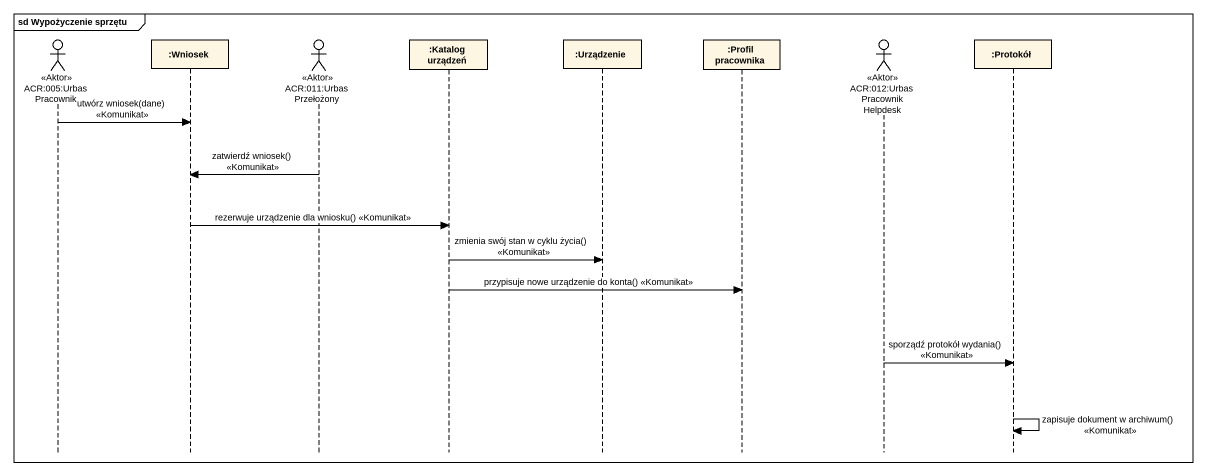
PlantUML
@startuml
mainframe sd Wypożyczenie sprzętu
hide footbox
actor "ACR:005:Urbas Pracownik" as ACR_005_Urbas_Pracownik <<Aktor>>
participant ":Wniosek" as Wniosek
actor "ACR:011:Urbas Przełożony" as ACR_011_Urbas_Przełożony <<Aktor>>
participant ":Katalog urządzeń" as Katalog_urządzeń
participant ":Urządzenie" as Urządzenie
participant ":Profil pracownika" as Profil_pracownika
actor "ACR:012:Urbas Pracownik Helpdesk" as ACR_012_Urbas_Pracownik <<Aktor>>
participant ":Protokół" as Protokół

ACR_005_Urbas_Pracownik -> Wniosek : utwórz wniosek(dane) <<Komunikat>>
ACR_011_Urbas_Przełożony -> Wniosek : zatwierdź wniosek() <<Komunikat>>
Wniosek -> Katalog_urządzeń : rezerwuje urządzenie dla wniosku() <<Komunikat>>
Katalog_urządzeń -> Urządzenie : zmienia swój stan w cyklu życia() <<Komunikat>>
Katalog_urządzeń -> Profil_pracownika : przypisuje nowe urządzenie do konta() <<Komunikat>>
ACR_012_Urbas_Pracownik -> Protokół : sporządź protokół wydania() <<Komunikat>>
Protokół -> Protokół : zapisuje dokument w archiwum() <<Komunikat>>
@enduml
